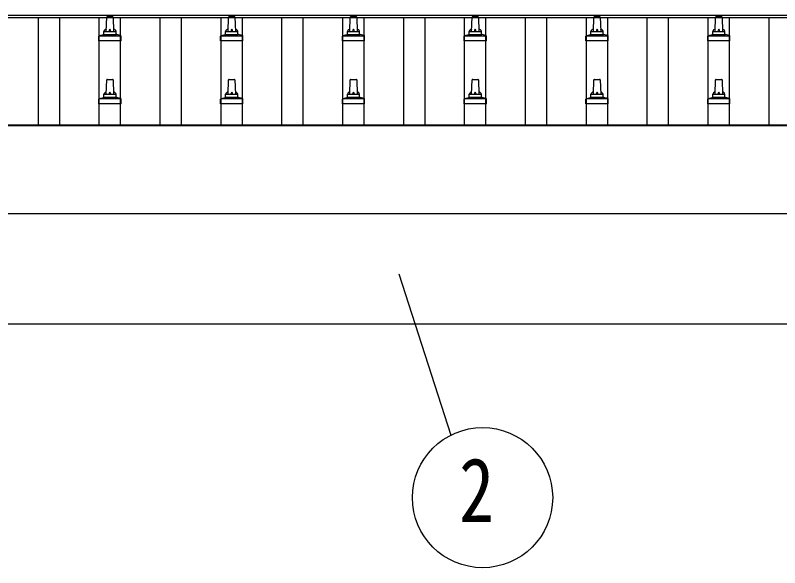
# Model space of a CAD drawing. Units: millimetres, scale not verified. Extents: x -16820 to 16820, y -11880 to 11880.
# Drawn here: x -12726 to -11471, y -5457 to -4549 of the extents above; entities that cross this region are included whole.
import ezdxf
from ezdxf.enums import TextEntityAlignment as Align

# ---------------------------------------------------------------- set-up
doc = ezdxf.new("R2010")
doc.units = ezdxf.units.MM
doc.header["$LTSCALE"] = 50
for name, color, linetype in [('0-4_YKK_13', 4, 'Continuous'), ('0-5_YKK_A1', 4, 'Continuous'), ('0-6_YKK_D', 6, 'Continuous')]:
    doc.layers.add(name, color=color, linetype=linetype)
doc.styles.add('ＭＳ ゴシック', font='')
doc.styles.get('ＭＳ ゴシック').set_extended_font_data('MS Gothic')

msp = doc.modelspace()

# ---------------------------------------------------------------- linework, layer by layer
at = {"layer": '0-4_YKK_13'}
for p, q in [((-12576.92, -4575.07), (-12576.19, -4551.55)), ((-12575.19, -4550.57), (-12566.65, -4550.57)), ((-12565.65, -4551.55), (-12564.92, -4575.07)), ((-12376.92, -4575.07), (-12376.19, -4551.55)), ((-12375.19, -4550.57), (-12366.65, -4550.57)), ((-12365.65, -4551.55), (-12364.92, -4575.07)), ((-12176.92, -4575.07), (-12176.19, -4551.55)), ((-12175.19, -4550.57), (-12166.65, -4550.57)), ((-12165.65, -4551.55), (-12164.92, -4575.07)), ((-11976.92, -4575.07), (-11976.19, -4551.55)), ((-11975.19, -4550.57), (-11966.65, -4550.57)), ((-11965.65, -4551.55), (-11964.92, -4575.07)), ((-11776.92, -4575.07), (-11776.19, -4551.55)), ((-11775.19, -4550.57), (-11766.65, -4550.57)), ((-11765.65, -4551.55), (-11764.92, -4575.07)), ((-11576.92, -4575.07), (-11576.19, -4551.55)), ((-11575.19, -4550.57), (-11566.65, -4550.57)), ((-11565.65, -4551.55), (-11564.92, -4575.07)), ((-12588.79, -4582.07), (-12553.05, -4582.07)), ((-12588.41, -4581.89), (-12581.69, -4580.26)), ((-12581.3, -4580.07), (-12560.54, -4580.07)), ((-12580.92, -4579.29), (-12580.92, -4575.07)), ((-12579.92, -4575.07), (-12561.92, -4575.07)), ((-12560.92, -4579.29), (-12560.92, -4575.07)), ((-12553.44, -4581.89), (-12560.16, -4580.26)), ((-12388.79, -4582.07), (-12353.05, -4582.07)), ((-12388.41, -4581.89), (-12381.69, -4580.26)), ((-12381.3, -4580.07), (-12360.54, -4580.07)), ((-12380.92, -4579.29), (-12380.92, -4575.07)), ((-12379.92, -4575.07), (-12361.92, -4575.07)), ((-12360.92, -4579.29), (-12360.92, -4575.07)), ((-12353.44, -4581.89), (-12360.16, -4580.26)), ((-12188.79, -4582.07), (-12153.05, -4582.07)), ((-12188.41, -4581.89), (-12181.69, -4580.26)), ((-12181.3, -4580.07), (-12160.54, -4580.07)), ((-12180.92, -4579.29), (-12180.92, -4575.07)), ((-12179.92, -4575.07), (-12161.92, -4575.07)), ((-12160.92, -4579.29), (-12160.92, -4575.07)), ((-12153.44, -4581.89), (-12160.16, -4580.26)), ((-11988.79, -4582.07), (-11953.05, -4582.07)), ((-11988.41, -4581.89), (-11981.69, -4580.26)), ((-11981.3, -4580.07), (-11960.54, -4580.07)), ((-11980.92, -4579.29), (-11980.92, -4575.07)), ((-11979.92, -4575.07), (-11961.92, -4575.07)), ((-11960.92, -4579.29), (-11960.92, -4575.07)), ((-11953.44, -4581.89), (-11960.16, -4580.26)), ((-11788.79, -4582.07), (-11753.05, -4582.07)), ((-11788.41, -4581.89), (-11781.69, -4580.26)), ((-11781.3, -4580.07), (-11760.54, -4580.07)), ((-11780.92, -4579.29), (-11780.92, -4575.07)), ((-11779.92, -4575.07), (-11761.92, -4575.07)), ((-11760.92, -4579.29), (-11760.92, -4575.07)), ((-11753.44, -4581.89), (-11760.16, -4580.26)), ((-11588.79, -4582.07), (-11553.05, -4582.07)), ((-11588.41, -4581.89), (-11581.69, -4580.26)), ((-11581.3, -4580.07), (-11560.54, -4580.07)), ((-11580.92, -4579.29), (-11580.92, -4575.07)), ((-11579.92, -4575.07), (-11561.92, -4575.07)), ((-11560.92, -4579.29), (-11560.92, -4575.07)), ((-11553.44, -4581.89), (-11560.16, -4580.26)), ((-12589.17, -4590.57), (-12589.17, -4582.86)), ((-12552.67, -4590.57), (-12589.17, -4590.57)), ((-12552.67, -4590.57), (-12552.67, -4582.86)), ((-12389.17, -4590.57), (-12389.17, -4582.86)), ((-12352.67, -4590.57), (-12389.17, -4590.57)), ((-12352.67, -4590.57), (-12352.67, -4582.86)), ((-12189.17, -4590.57), (-12189.17, -4582.86)), ((-12152.67, -4590.57), (-12189.17, -4590.57)), ((-12152.67, -4590.57), (-12152.67, -4582.86)), ((-11989.17, -4590.57), (-11989.17, -4582.86)), ((-11952.67, -4590.57), (-11989.17, -4590.57)), ((-11952.67, -4590.57), (-11952.67, -4582.86)), ((-11789.17, -4590.57), (-11789.17, -4582.86)), ((-11752.67, -4590.57), (-11789.17, -4590.57)), ((-11752.67, -4590.57), (-11752.67, -4582.86)), ((-11589.17, -4590.57), (-11589.17, -4582.86)), ((-11552.67, -4590.57), (-11589.17, -4590.57)), ((-11552.67, -4590.57), (-11552.67, -4582.86)), ((-12576.92, -4678.41), (-12576.19, -4654.88)), ((-12575.19, -4653.91), (-12566.65, -4653.91)), ((-12565.65, -4654.88), (-12564.92, -4678.41)), ((-12376.92, -4678.41), (-12376.19, -4654.88)), ((-12375.19, -4653.91), (-12366.65, -4653.91)), ((-12365.65, -4654.88), (-12364.92, -4678.41)), ((-12176.92, -4678.41), (-12176.19, -4654.88)), ((-12175.19, -4653.91), (-12166.65, -4653.91)), ((-12165.65, -4654.88), (-12164.92, -4678.41)), ((-11976.92, -4678.41), (-11976.19, -4654.88)), ((-11975.19, -4653.91), (-11966.65, -4653.91)), ((-11965.65, -4654.88), (-11964.92, -4678.41)), ((-11776.92, -4678.41), (-11776.19, -4654.88)), ((-11775.19, -4653.91), (-11766.65, -4653.91)), ((-11765.65, -4654.88), (-11764.92, -4678.41)), ((-11576.92, -4678.41), (-11576.19, -4654.88)), ((-11575.19, -4653.91), (-11566.65, -4653.91)), ((-11565.65, -4654.88), (-11564.92, -4678.41)), ((-12580.92, -4682.62), (-12580.92, -4678.41)), ((-12579.92, -4678.41), (-12561.92, -4678.41)), ((-12560.92, -4682.62), (-12560.92, -4678.41)), ((-12380.92, -4682.62), (-12380.92, -4678.41)), ((-12379.92, -4678.41), (-12361.92, -4678.41)), ((-12360.92, -4682.62), (-12360.92, -4678.41)), ((-12180.92, -4682.62), (-12180.92, -4678.41)), ((-12179.92, -4678.41), (-12161.92, -4678.41)), ((-12160.92, -4682.62), (-12160.92, -4678.41)), ((-11980.92, -4682.62), (-11980.92, -4678.41)), ((-11979.92, -4678.41), (-11961.92, -4678.41)), ((-11960.92, -4682.62), (-11960.92, -4678.41)), ((-11780.92, -4682.62), (-11780.92, -4678.41)), ((-11779.92, -4678.41), (-11761.92, -4678.41)), ((-11760.92, -4682.62), (-11760.92, -4678.41)), ((-11580.92, -4682.62), (-11580.92, -4678.41)), ((-11579.92, -4678.41), (-11561.92, -4678.41)), ((-11560.92, -4682.62), (-11560.92, -4678.41)), ((-12589.17, -4693.91), (-12589.17, -4686.19)), ((-12552.67, -4693.91), (-12589.17, -4693.91)), ((-12588.79, -4685.41), (-12553.05, -4685.41)), ((-12588.41, -4685.22), (-12581.69, -4683.59)), ((-12581.3, -4683.41), (-12560.54, -4683.41)), ((-12553.44, -4685.22), (-12560.16, -4683.59)), ((-12552.67, -4693.91), (-12552.67, -4686.19)), ((-12389.17, -4693.91), (-12389.17, -4686.19)), ((-12352.67, -4693.91), (-12389.17, -4693.91)), ((-12388.79, -4685.41), (-12353.05, -4685.41)), ((-12388.41, -4685.22), (-12381.69, -4683.59)), ((-12381.3, -4683.41), (-12360.54, -4683.41)), ((-12353.44, -4685.22), (-12360.16, -4683.59)), ((-12352.67, -4693.91), (-12352.67, -4686.19)), ((-12189.17, -4693.91), (-12189.17, -4686.19)), ((-12152.67, -4693.91), (-12189.17, -4693.91)), ((-12188.79, -4685.41), (-12153.05, -4685.41)), ((-12188.41, -4685.22), (-12181.69, -4683.59)), ((-12181.3, -4683.41), (-12160.54, -4683.41)), ((-12153.44, -4685.22), (-12160.16, -4683.59)), ((-12152.67, -4693.91), (-12152.67, -4686.19)), ((-11989.17, -4693.91), (-11989.17, -4686.19)), ((-11952.67, -4693.91), (-11989.17, -4693.91)), ((-11988.79, -4685.41), (-11953.05, -4685.41)), ((-11988.41, -4685.22), (-11981.69, -4683.59)), ((-11981.3, -4683.41), (-11960.54, -4683.41)), ((-11953.44, -4685.22), (-11960.16, -4683.59)), ((-11952.67, -4693.91), (-11952.67, -4686.19)), ((-11789.17, -4693.91), (-11789.17, -4686.19)), ((-11752.67, -4693.91), (-11789.17, -4693.91)), ((-11788.79, -4685.41), (-11753.05, -4685.41)), ((-11788.41, -4685.22), (-11781.69, -4683.59)), ((-11781.3, -4683.41), (-11760.54, -4683.41)), ((-11753.44, -4685.22), (-11760.16, -4683.59)), ((-11752.67, -4693.91), (-11752.67, -4686.19)), ((-11589.17, -4693.91), (-11589.17, -4686.19)), ((-11552.67, -4693.91), (-11589.17, -4693.91)), ((-11588.79, -4685.41), (-11553.05, -4685.41)), ((-11588.41, -4685.22), (-11581.69, -4683.59)), ((-11581.3, -4683.41), (-11560.54, -4683.41)), ((-11553.44, -4685.22), (-11560.16, -4683.59)), ((-11552.67, -4693.91), (-11552.67, -4686.19))]:
    msp.add_line(p, q, dxfattribs=at)
for centre, radius, start, end in [((-12575.19, -4551.57), 1, 90, 178.60509), ((-12566.65, -4551.57), 1, 1.39491, 90), ((-12375.19, -4551.57), 1, 90, 178.60509), ((-12366.65, -4551.57), 1, 1.39491, 90), ((-12175.19, -4551.57), 1, 90, 178.60509), ((-12166.65, -4551.57), 1, 1.39491, 90), ((-11975.19, -4551.57), 1, 90, 178.60509), ((-11966.65, -4551.57), 1, 1.39491, 90), ((-11775.19, -4551.57), 1, 90, 178.60509), ((-11766.65, -4551.57), 1, 1.39491, 90), ((-11575.19, -4551.57), 1, 90, 178.60509), ((-11566.65, -4551.57), 1, 1.39491, 90), ((-12588.17, -4582.86), 1, 103.62699, 180), ((-12581.92, -4579.29), 1, 283.62699, 0), ((-12576.84, -4575.71), 4.13, 90, 171.17633), ((-12579.92, -4576.07), 1, 90, 180), ((-12567.59, -4575.07), 4.83, 133.60282, 180), ((-12574.25, -4575.07), 4.83, 0, 46.39718), ((-12565.01, -4575.71), 4.13, 8.82367, 90), ((-12561.92, -4576.07), 1, 0, 90), ((-12559.92, -4579.29), 1, 180, 256.37301), ((-12553.67, -4582.86), 1, 0, 76.37301), ((-12388.17, -4582.86), 1, 103.62699, 180), ((-12381.92, -4579.29), 1, 283.62699, 0), ((-12376.84, -4575.71), 4.13, 90, 171.17633), ((-12379.92, -4576.07), 1, 90, 180), ((-12367.59, -4575.07), 4.83, 133.60282, 180), ((-12374.25, -4575.07), 4.83, 0, 46.39718), ((-12365.01, -4575.71), 4.13, 8.82367, 90), ((-12361.92, -4576.07), 1, 0, 90), ((-12359.92, -4579.29), 1, 180, 256.37301), ((-12353.67, -4582.86), 1, 0, 76.37301), ((-12188.17, -4582.86), 1, 103.62699, 180), ((-12181.92, -4579.29), 1, 283.62699, 0), ((-12176.84, -4575.71), 4.13, 90, 171.17633), ((-12179.92, -4576.07), 1, 90, 180), ((-12167.59, -4575.07), 4.83, 133.60282, 180), ((-12174.25, -4575.07), 4.83, 0, 46.39718), ((-12165.01, -4575.71), 4.13, 8.82367, 90), ((-12161.92, -4576.07), 1, 0, 90), ((-12159.92, -4579.29), 1, 180, 256.37301), ((-12153.67, -4582.86), 1, 0, 76.37301), ((-11988.17, -4582.86), 1, 103.62699, 180), ((-11981.92, -4579.29), 1, 283.62699, 0), ((-11976.84, -4575.71), 4.13, 90, 171.17633), ((-11979.92, -4576.07), 1, 90, 180), ((-11967.59, -4575.07), 4.83, 133.60282, 180), ((-11974.25, -4575.07), 4.83, 0, 46.39718), ((-11965.01, -4575.71), 4.13, 8.82367, 90), ((-11961.92, -4576.07), 1, 0, 90), ((-11959.92, -4579.29), 1, 180, 256.37301), ((-11953.67, -4582.86), 1, 0, 76.37301), ((-11788.17, -4582.86), 1, 103.62699, 180), ((-11781.92, -4579.29), 1, 283.62699, 0), ((-11776.84, -4575.71), 4.13, 90, 171.17633), ((-11779.92, -4576.07), 1, 90, 180), ((-11767.59, -4575.07), 4.83, 133.60282, 180), ((-11774.25, -4575.07), 4.83, 0, 46.39718), ((-11765.01, -4575.71), 4.13, 8.82367, 90), ((-11761.92, -4576.07), 1, 0, 90), ((-11759.92, -4579.29), 1, 180, 256.37301), ((-11753.67, -4582.86), 1, 0, 76.37301), ((-11588.17, -4582.86), 1, 103.62699, 180), ((-11581.92, -4579.29), 1, 283.62699, 0), ((-11576.84, -4575.71), 4.13, 90, 171.17633), ((-11579.92, -4576.07), 1, 90, 180), ((-11567.59, -4575.07), 4.83, 133.60282, 180), ((-11574.25, -4575.07), 4.83, 0, 46.39718), ((-11565.01, -4575.71), 4.13, 8.82367, 90), ((-11561.92, -4576.07), 1, 0, 90), ((-11559.92, -4579.29), 1, 180, 256.37301), ((-11553.67, -4582.86), 1, 0, 76.37301), ((-12575.19, -4654.91), 1, 90, 178.60509), ((-12566.65, -4654.91), 1, 1.39491, 90), ((-12375.19, -4654.91), 1, 90, 178.60509), ((-12366.65, -4654.91), 1, 1.39491, 90), ((-12175.19, -4654.91), 1, 90, 178.60509), ((-12166.65, -4654.91), 1, 1.39491, 90), ((-11975.19, -4654.91), 1, 90, 178.60509), ((-11966.65, -4654.91), 1, 1.39491, 90), ((-11775.19, -4654.91), 1, 90, 178.60509), ((-11766.65, -4654.91), 1, 1.39491, 90), ((-11575.19, -4654.91), 1, 90, 178.60509), ((-11566.65, -4654.91), 1, 1.39491, 90), ((-12581.92, -4682.62), 1, 283.62699, 0), ((-12576.84, -4679.04), 4.13, 90, 171.17633), ((-12579.92, -4679.41), 1, 90, 180), ((-12567.59, -4678.41), 4.83, 133.60282, 180), ((-12574.25, -4678.41), 4.83, 0, 46.39718), ((-12565.01, -4679.04), 4.13, 8.82367, 90), ((-12561.92, -4679.41), 1, 0, 90), ((-12559.92, -4682.62), 1, 180, 256.37301), ((-12381.92, -4682.62), 1, 283.62699, 0), ((-12376.84, -4679.04), 4.13, 90, 171.17633), ((-12379.92, -4679.41), 1, 90, 180), ((-12367.59, -4678.41), 4.83, 133.60282, 180), ((-12374.25, -4678.41), 4.83, 0, 46.39718), ((-12365.01, -4679.04), 4.13, 8.82367, 90), ((-12361.92, -4679.41), 1, 0, 90), ((-12359.92, -4682.62), 1, 180, 256.37301), ((-12181.92, -4682.62), 1, 283.62699, 0), ((-12176.84, -4679.04), 4.13, 90, 171.17633), ((-12179.92, -4679.41), 1, 90, 180), ((-12167.59, -4678.41), 4.83, 133.60282, 180), ((-12174.25, -4678.41), 4.83, 0, 46.39718), ((-12165.01, -4679.04), 4.13, 8.82367, 90), ((-12161.92, -4679.41), 1, 0, 90), ((-12159.92, -4682.62), 1, 180, 256.37301), ((-11981.92, -4682.62), 1, 283.62699, 0), ((-11976.84, -4679.04), 4.13, 90, 171.17633), ((-11979.92, -4679.41), 1, 90, 180), ((-11967.59, -4678.41), 4.83, 133.60282, 180), ((-11974.25, -4678.41), 4.83, 0, 46.39718), ((-11965.01, -4679.04), 4.13, 8.82367, 90), ((-11961.92, -4679.41), 1, 0, 90), ((-11959.92, -4682.62), 1, 180, 256.37301), ((-11781.92, -4682.62), 1, 283.62699, 0), ((-11776.84, -4679.04), 4.13, 90, 171.17633), ((-11779.92, -4679.41), 1, 90, 180), ((-11767.59, -4678.41), 4.83, 133.60282, 180), ((-11774.25, -4678.41), 4.83, 0, 46.39718), ((-11765.01, -4679.04), 4.13, 8.82367, 90), ((-11761.92, -4679.41), 1, 0, 90), ((-11759.92, -4682.62), 1, 180, 256.37301), ((-11581.92, -4682.62), 1, 283.62699, 0), ((-11576.84, -4679.04), 4.13, 90, 171.17633), ((-11579.92, -4679.41), 1, 90, 180), ((-11567.59, -4678.41), 4.83, 133.60282, 180), ((-11574.25, -4678.41), 4.83, 0, 46.39718), ((-11565.01, -4679.04), 4.13, 8.82367, 90), ((-11561.92, -4679.41), 1, 0, 90), ((-11559.92, -4682.62), 1, 180, 256.37301), ((-12588.17, -4686.19), 1, 103.62699, 180), ((-12553.67, -4686.19), 1, 0, 76.37301), ((-12388.17, -4686.19), 1, 103.62699, 180), ((-12353.67, -4686.19), 1, 0, 76.37301), ((-12188.17, -4686.19), 1, 103.62699, 180), ((-12153.67, -4686.19), 1, 0, 76.37301), ((-11988.17, -4686.19), 1, 103.62699, 180), ((-11953.67, -4686.19), 1, 0, 76.37301), ((-11788.17, -4686.19), 1, 103.62699, 180), ((-11753.67, -4686.19), 1, 0, 76.37301), ((-11588.17, -4686.19), 1, 103.62699, 180), ((-11553.67, -4686.19), 1, 0, 76.37301)]:
    msp.add_arc(centre, radius, start, end, dxfattribs=at)
at = {"layer": '0-5_YKK_A1'}
for p, q in [((-13393.92, -4548.55), (-7993.42, -4548.55)), ((-13393.92, -4552.14), (-7970.92, -4552.14)), ((-12688.42, -4728.16), (-12688.42, -4552.14)), ((-12653.42, -4728.16), (-12653.42, -4552.14)), ((-12588.42, -4728.16), (-12588.42, -4552.14)), ((-12553.42, -4728.16), (-12553.42, -4552.14)), ((-12488.42, -4728.16), (-12488.42, -4552.14)), ((-12453.42, -4728.16), (-12453.42, -4552.14)), ((-12388.42, -4728.16), (-12388.42, -4552.14)), ((-12353.42, -4728.16), (-12353.42, -4552.14)), ((-12288.42, -4728.16), (-12288.42, -4552.14)), ((-12253.42, -4728.16), (-12253.42, -4552.14)), ((-12188.42, -4728.16), (-12188.42, -4552.14)), ((-12153.42, -4728.16), (-12153.42, -4552.14)), ((-12088.42, -4728.16), (-12088.42, -4552.14)), ((-12053.42, -4728.16), (-12053.42, -4552.14)), ((-11988.42, -4728.16), (-11988.42, -4552.14)), ((-11953.42, -4728.16), (-11953.42, -4552.14)), ((-11888.42, -4728.16), (-11888.42, -4552.14)), ((-11853.42, -4728.16), (-11853.42, -4552.14)), ((-11788.42, -4728.16), (-11788.42, -4552.14)), ((-11753.42, -4728.16), (-11753.42, -4552.14)), ((-11688.42, -4728.16), (-11688.42, -4552.14)), ((-11653.42, -4728.16), (-11653.42, -4552.14)), ((-11588.42, -4728.16), (-11588.42, -4552.14)), ((-11553.42, -4728.16), (-11553.42, -4552.14)), ((-11488.42, -4728.16), (-11488.42, -4552.14)), ((-13393.92, -4728.4), (-7980.92, -4728.4)), ((-13389.22, -4729.96), (-7980.92, -4729.96)), ((-7980.92, -4874.83), (-13389.22, -4874.83)), ((-7985.92, -5056), (-13277.27, -5056))]:
    msp.add_line(p, q, dxfattribs=at)
at = {"layer": '0-6_YKK_D'}
msp.add_line((-12096.63, -4973.72), (-12010.82, -5238.45), dxfattribs=at)
msp.add_circle((-11959.02, -5341.34), 115.2, dxfattribs=at)

# ---------------------------------------------------------------- texts
at = {"layer": '0-6_YKK_D', "style": 'ＭＳ ゴシック', "width": 0.8}
msp.add_text('2', height=105.6, dxfattribs=at).set_placement((-11997.42, -5413.34), align=Align.BOTTOM_LEFT)

doc.saveas('drawing.dxf')
